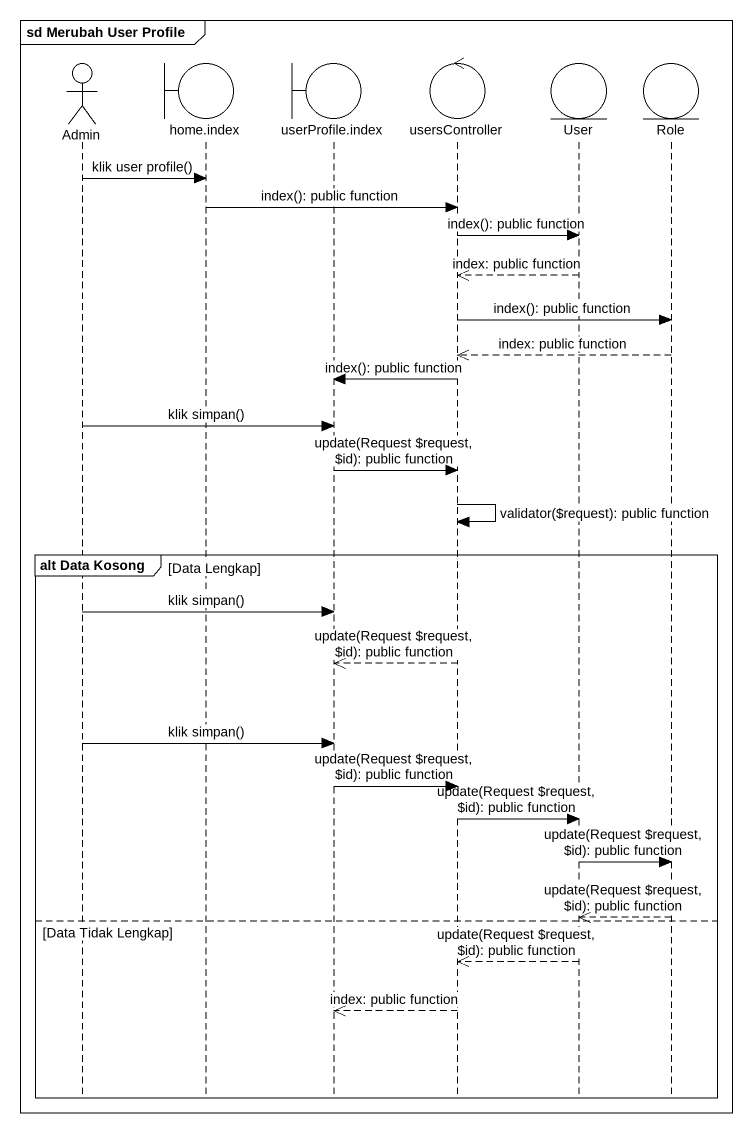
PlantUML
@startuml
mainframe sd Merubah User Profile
hide footbox
actor Admin
boundary "home.index" as home_index
boundary "userProfile.index" as userProfile_index
control usersController
entity User
entity Role

Admin -> home_index : klik user profile()
home_index -> usersController : index(): public function
usersController -> User : index(): public function
User -->> usersController : index: public function
usersController -> Role : index(): public function
Role -->> usersController : index: public function
usersController -> userProfile_index : index(): public function
Admin -> userProfile_index : klik simpan()
userProfile_index -> usersController : update(Request ~$request, ~$id): public function
usersController -> usersController : validator(~$request): public function
group alt Data Kosong [Data Lengkap]
  Admin -> userProfile_index : klik simpan()
  usersController -->> userProfile_index : update(Request ~$request, ~$id): public function
  Admin -> userProfile_index : klik simpan()
  userProfile_index -> usersController : update(Request ~$request, ~$id): public function
  usersController -> User : update(Request ~$request, ~$id): public function
  User -> Role : update(Request ~$request, ~$id): public function
  Role -->> User : update(Request ~$request, ~$id): public function
else Data Tidak Lengkap
  User -->> usersController : update(Request ~$request, ~$id): public function
  usersController -->> userProfile_index : index: public function
end
@enduml
